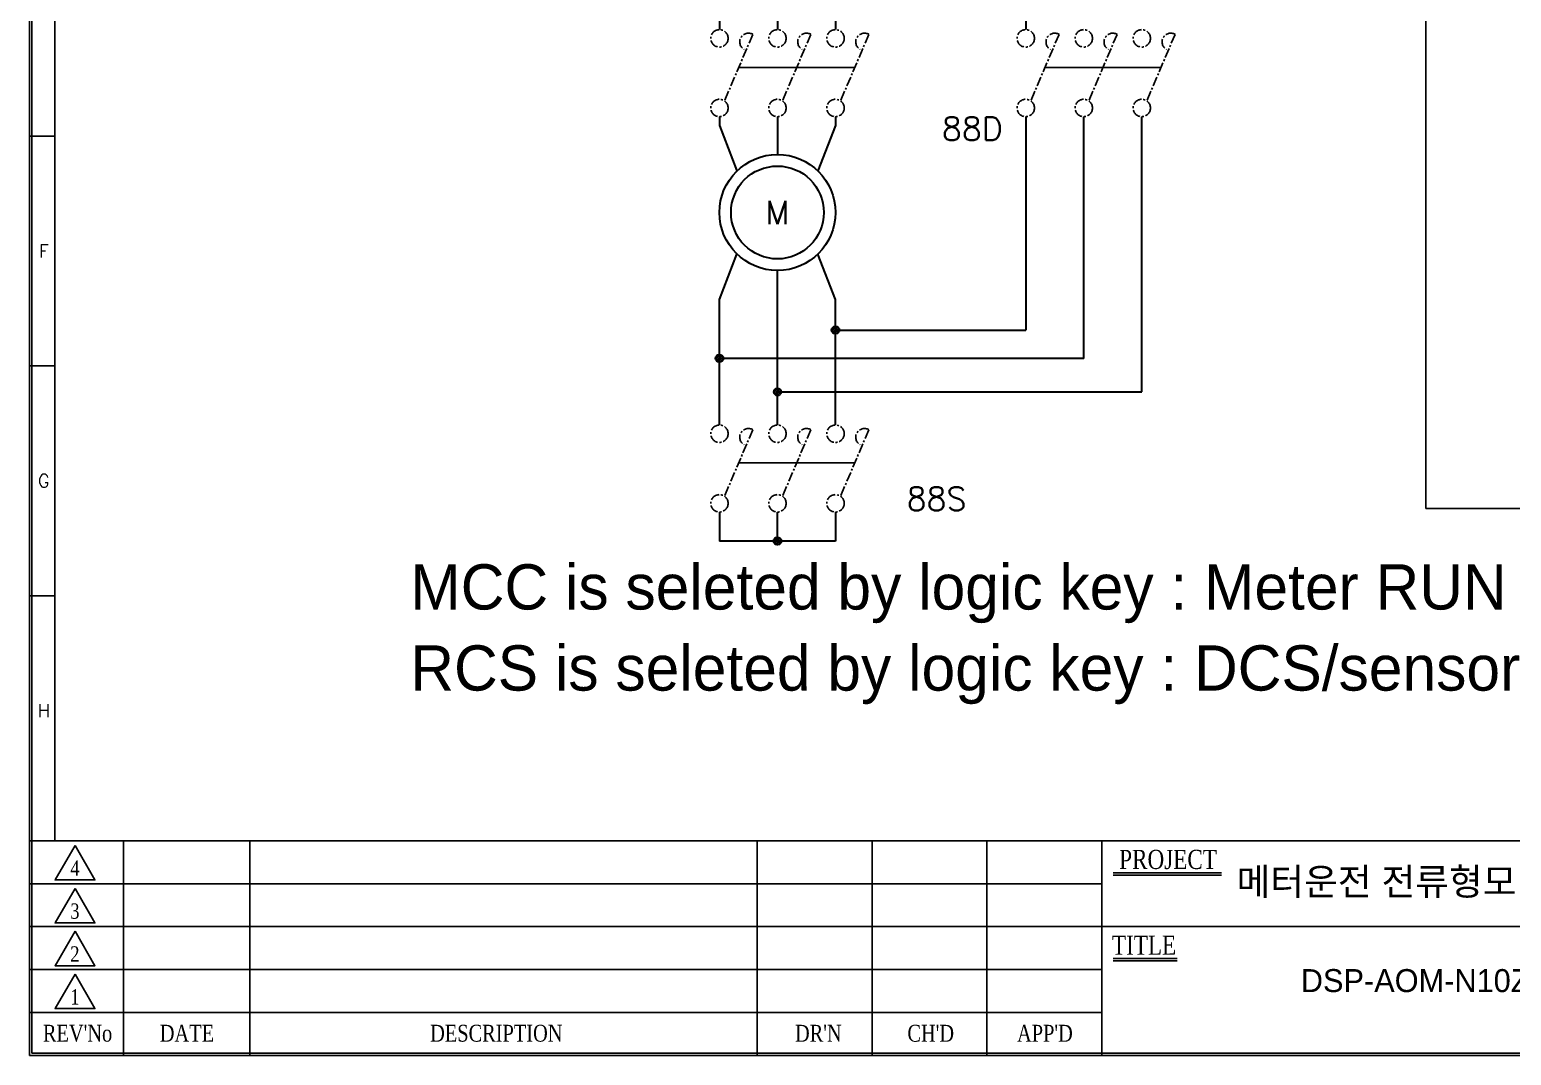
# Model space of a CAD drawing. Header units: millimetres. Extents: x 79 to 919, y 65 to 646.
# Drawn here: x 503.6 to 695.1, y 363.5 to 496 of the extents above; entities that cross this region are included whole.
import ezdxf
from ezdxf.enums import TextEntityAlignment as Align

# ---------------------------------------------------------------- set-up
doc = ezdxf.new("R2010")
doc.units = ezdxf.units.MM
doc.linetypes.add('CENTER', pattern=[2, 1.25, -0.25, 0.25, -0.25])
for name, color, linetype in [('1', 1, 'CENTER'), ('10', 1, 'Continuous'), ('20', 2, 'Continuous'), ('30', 3, 'Continuous'), ('40', 4, 'Continuous'), ('70', 7, 'Continuous'), ('ASHADE', 7, 'Continuous')]:
    doc.layers.add(name, color=color, linetype=linetype)
doc.styles.add('ghs', font='NGULIM.TTF')
doc.styles.add('SIMPLEX', font='SIMPLEX')
doc.styles.add('SS', font='batang.ttc', dxfattribs={"width": 0.8})

msp = doc.modelspace()

# ---------------------------------------------------------------- linework, layer by layer
at = {"color": 0, "lineweight": 30}
for p, q in [((600.235, 565.178), (600.235, 496.008)), ((592.735, 510.673), (592.735, 496.008)), ((607.735, 510.673), (607.735, 496.008)), ((592.735, 484.758), (592.735, 483.629)), ((600.235, 484.758), (600.235, 479.879)), ((607.735, 484.758), (607.735, 483.629)), ((592.735, 483.629), (595.004, 477.754)), ((607.735, 483.629), (605.466, 477.754)), ((592.735, 461.129), (595.004, 467.005)), ((607.735, 461.129), (605.466, 467.005)), ((600.235, 444.916), (600.235, 464.879)), ((592.735, 444.916), (592.735, 461.129)), ((607.735, 444.916), (607.735, 461.129)), ((607.735, 457.18), (632.326, 457.18)), ((639.826, 453.53), (592.735, 453.53)), ((600.235, 449.191), (647.326, 449.191)), ((592.735, 433.666), (592.735, 429.916)), ((600.235, 429.916), (600.235, 433.666)), ((607.735, 433.666), (607.735, 429.916)), ((607.735, 429.916), (592.735, 429.916))]:
    msp.add_line(p, q, dxfattribs=at)
at = {"color": 0, "linetype": 'Continuous'}
for p, q in [((595.234, 491.135), (610.171, 491.135)), ((634.824, 491.135), (649.761, 491.135)), ((595.234, 440.042), (610.171, 440.042))]:
    msp.add_line(p, q, dxfattribs=at)
at = {"color": 0, "lineweight": 30}
for radius in [7.5, 6]:
    msp.add_circle((600.235, 472.379), radius, dxfattribs=at)
at = {"layer": '1', "color": 0}
for p, q in [((597.048, 495.402), (593.42, 486.868)), ((604.548, 495.402), (600.92, 486.868)), ((612.048, 495.402), (608.42, 486.868)), ((636.638, 495.402), (633.01, 486.868)), ((644.138, 495.402), (640.51, 486.868)), ((651.638, 495.402), (648.01, 486.868)), ((597.048, 444.309), (593.42, 435.775)), ((604.548, 444.309), (600.92, 435.775)), ((612.048, 444.309), (608.42, 435.775))]:
    msp.add_line(p, q, dxfattribs=at)
for centre in [(592.735, 494.883), (600.235, 494.883), (607.735, 494.883), (632.326, 494.883), (639.826, 494.883), (647.326, 494.883), (592.735, 485.883), (600.235, 485.883), (607.735, 485.883), (632.326, 485.883), (639.826, 485.883), (647.326, 485.883), (592.735, 443.791), (600.235, 443.791), (607.735, 443.791), (592.735, 434.791), (600.235, 434.791), (607.735, 434.791)]:
    msp.add_circle(centre, 1.125, dxfattribs=at)
for centre in [(596.485, 494.428), (603.985, 494.428), (611.485, 494.428), (636.076, 494.428), (643.576, 494.428), (651.076, 494.428), (596.485, 443.335), (603.985, 443.335), (611.485, 443.335)]:
    msp.add_arc(centre, 1.125, 60, 240, dxfattribs=at)
at = {"layer": '10', "color": 7}
for p, q in [((643.651, 386.75), (657.618, 386.75)), ((643.651, 375.662), (651.904, 375.662))]:
    msp.add_line(p, q, dxfattribs=at)
for points in [[(509.431, 390.575), (506.859, 386.12), (512.003, 386.12)], [(509.431, 385.031), (506.859, 380.576), (512.003, 380.576)], [(509.431, 379.487), (506.859, 375.032), (512.003, 375.032)], [(509.431, 373.943), (506.859, 369.488), (512.003, 369.488)]]:
    msp.add_lwpolyline(points, close=True, dxfattribs=at)
at = {"layer": '20', "color": 7}
msp.add_line((506.834, 391.173), (506.834, 627.486), dxfattribs=at)
at = {"layer": '30', "color": 7}
for p, q in [((503.567, 482.253), (506.834, 482.253)), ((503.567, 452.553), (506.834, 452.553)), ((503.567, 422.853), (506.834, 422.853))]:
    msp.add_line(p, q, dxfattribs=at)
at = {"layer": '40', "color": 7}
for p, q in [((515.71, 391.173), (515.71, 363.453)), ((532.045, 391.173), (532.045, 363.453)), ((597.617, 391.173), (597.617, 363.453)), ((612.467, 391.173), (612.467, 363.453)), ((627.317, 391.173), (627.317, 363.453)), ((642.167, 391.173), (642.167, 363.453)), ((642.167, 385.629), (503.567, 385.629)), ((642.167, 380.085), (503.567, 380.085)), ((731.267, 380.085), (642.167, 380.085)), ((642.167, 374.541), (503.567, 374.541)), ((642.167, 368.997), (503.567, 368.997))]:
    msp.add_line(p, q, dxfattribs=at)
at = {"layer": '70', "color": 0, "lineweight": 30}
for p, q in [((632.326, 510.673), (632.326, 496.008)), ((632.326, 484.758), (632.326, 457.18)), ((639.826, 453.53), (639.826, 484.758)), ((647.326, 449.191), (647.326, 484.758)), ((607.241, 457.106), (607.735, 457.6)), ((607.247, 457.289), (607.265, 457.306)), ((607.282, 456.97), (607.309, 456.997)), ((607.309, 457.35), (607.397, 457.439)), ((607.35, 456.861), (607.735, 457.247)), ((607.353, 457.041), (607.441, 457.129)), ((607.441, 457.483), (607.53, 457.571)), ((607.441, 456.776), (607.486, 456.82)), ((607.486, 457.174), (607.574, 457.262)), ((607.53, 456.864), (607.618, 456.953)), ((607.556, 456.713), (607.735, 456.893)), ((607.574, 457.616), (607.627, 457.668)), ((607.618, 457.306), (607.707, 457.395)), ((607.662, 456.997), (607.735, 457.07)), ((607.707, 456.687), (607.735, 456.716)), ((607.735, 457.6), (607.81, 457.674)), ((607.735, 457.247), (608.054, 457.565)), ((607.735, 456.893), (608.022, 457.18)), ((607.735, 457.07), (607.751, 457.085)), ((607.735, 456.716), (607.795, 456.776)), ((607.751, 457.439), (607.839, 457.527)), ((607.795, 457.129), (607.846, 457.18)), ((607.839, 456.82), (607.928, 456.908)), ((607.846, 457.18), (607.883, 457.218)), ((607.883, 457.571), (607.946, 457.634)), ((607.906, 456.71), (608.205, 457.009)), ((607.928, 457.262), (608.016, 457.35)), ((607.972, 456.953), (608.06, 457.041)), ((608.022, 457.18), (608.202, 457.36)), ((608.06, 457.395), (608.14, 457.474)), ((608.104, 457.085), (608.193, 457.174)), ((592.241, 453.456), (592.735, 453.95)), ((592.574, 453.966), (592.627, 454.018)), ((592.735, 453.95), (592.81, 454.025)), ((592.883, 453.922), (592.946, 453.984)), ((592.247, 453.639), (592.265, 453.656)), ((592.282, 453.32), (592.309, 453.347)), ((592.309, 453.701), (592.397, 453.789)), ((592.35, 453.212), (592.735, 453.597)), ((592.353, 453.391), (592.441, 453.48)), ((592.441, 453.833), (592.53, 453.922)), ((592.441, 453.126), (592.486, 453.17)), ((592.486, 453.524), (592.574, 453.612)), ((592.53, 453.215), (592.618, 453.303)), ((592.556, 453.064), (592.735, 453.243)), ((592.618, 453.656), (592.707, 453.745)), ((592.662, 453.347), (592.735, 453.42)), ((592.707, 453.038), (592.735, 453.066)), ((592.735, 453.597), (593.054, 453.916)), ((592.735, 453.243), (593.022, 453.53)), ((592.735, 453.42), (592.751, 453.435)), ((592.735, 453.066), (592.795, 453.126)), ((592.751, 453.789), (592.839, 453.877)), ((592.795, 453.48), (592.846, 453.53)), ((592.839, 453.17), (592.928, 453.259)), ((592.846, 453.53), (592.883, 453.568)), ((592.906, 453.06), (593.205, 453.36)), ((592.928, 453.612), (593.016, 453.701)), ((592.972, 453.303), (593.06, 453.391)), ((593.022, 453.53), (593.202, 453.71)), ((593.06, 453.745), (593.14, 453.824)), ((593.104, 453.435), (593.193, 453.524)), ((599.741, 429.841), (600.235, 430.336)), ((599.747, 430.024), (599.765, 430.042)), ((599.782, 429.705), (599.809, 429.732)), ((599.809, 430.086), (599.897, 430.174)), ((599.85, 429.597), (600.235, 429.982)), ((599.853, 429.777), (599.941, 429.865)), ((599.941, 430.219), (600.03, 430.307)), ((599.941, 429.511), (599.986, 429.556)), ((599.986, 429.909), (600.074, 429.998)), ((600.03, 429.6), (600.118, 429.688)), ((600.056, 429.449), (600.235, 429.629)), ((600.074, 430.351), (600.127, 430.404)), ((600.118, 430.042), (600.207, 430.13)), ((600.162, 429.732), (600.235, 429.805)), ((600.207, 429.423), (600.235, 429.452)), ((600.235, 430.336), (600.31, 430.41)), ((600.235, 429.982), (600.554, 430.301)), ((600.235, 429.629), (600.522, 429.916)), ((600.235, 429.805), (600.251, 429.821)), ((600.235, 429.452), (600.295, 429.511)), ((600.251, 430.174), (600.339, 430.263)), ((600.295, 429.865), (600.346, 429.916)), ((600.339, 429.556), (600.428, 429.644)), ((600.346, 429.916), (600.383, 429.953)), ((600.383, 430.307), (600.446, 430.369)), ((600.406, 429.446), (600.705, 429.745)), ((600.428, 429.998), (600.516, 430.086)), ((600.472, 429.688), (600.56, 429.777)), ((600.522, 429.916), (600.702, 430.095)), ((600.56, 430.13), (600.64, 430.21)), ((600.604, 429.821), (600.693, 429.909))]:
    msp.add_line(p, q, dxfattribs=at)
at = {"layer": '70', "color": 0}
for p, q in [((599.741, 449.117), (600.235, 449.611)), ((599.747, 449.3), (599.765, 449.317)), ((599.782, 448.981), (599.809, 449.008)), ((599.809, 449.362), (599.897, 449.45)), ((599.85, 448.873), (600.235, 449.258)), ((599.853, 449.052), (599.941, 449.141)), ((599.941, 449.494), (600.03, 449.583)), ((599.941, 448.787), (599.986, 448.831)), ((599.986, 449.185), (600.074, 449.273)), ((600.03, 448.876), (600.118, 448.964)), ((600.056, 448.725), (600.235, 448.904)), ((600.074, 449.627), (600.127, 449.679)), ((600.118, 449.317), (600.207, 449.406)), ((600.162, 449.008), (600.235, 449.081)), ((600.207, 448.699), (600.235, 448.727)), ((600.235, 449.611), (600.31, 449.686)), ((600.235, 449.258), (600.554, 449.577)), ((600.235, 448.904), (600.522, 449.191)), ((600.235, 449.081), (600.251, 449.097)), ((600.235, 448.727), (600.295, 448.787)), ((600.251, 449.45), (600.339, 449.538)), ((600.295, 449.141), (600.346, 449.191)), ((600.339, 448.831), (600.428, 448.92)), ((600.346, 449.191), (600.383, 449.229)), ((600.383, 449.583), (600.446, 449.645)), ((600.406, 448.721), (600.705, 449.021)), ((600.428, 449.273), (600.516, 449.362)), ((600.472, 448.964), (600.56, 449.052)), ((600.522, 449.191), (600.702, 449.371)), ((600.56, 449.406), (600.64, 449.485)), ((600.604, 449.097), (600.693, 449.185))]:
    msp.add_line(p, q, dxfattribs=at)
at = {"layer": '70', "color": 7}
for p, q in [((503.567, 391.173), (879.767, 391.173)), ((643.651, 387.047), (657.618, 387.047)), ((643.651, 375.959), (651.904, 375.959))]:
    msp.add_line(p, q, dxfattribs=at)
for points in [[(879.767, 363.453), (503.567, 363.453), (503.567, 630.753), (879.767, 630.753)], [(879.47, 363.75), (503.864, 363.75), (503.864, 630.456), (879.47, 630.456)]]:
    msp.add_lwpolyline(points, close=True, dxfattribs=at)
at = {"layer": '70', "color": 0, "lineweight": 30}
for centre in [(607.735, 457.18), (592.735, 453.53), (600.235, 429.916)]:
    msp.add_circle(centre, 0.5, dxfattribs=at)
at = {"layer": '70', "color": 0}
msp.add_circle((600.235, 449.191), 0.5, dxfattribs=at)
at = {"layer": 'ASHADE', "color": 0, "linetype": 'ByBlock', "lineweight": 25, "ltscale": 2}
for q in [(684.041, 579.566), (787.436, 434.118)]:
    msp.add_line((684.041, 434.118), q, dxfattribs=at)

# ---------------------------------------------------------------- texts
at = {"color": 0, "linetype": 'Continuous', "style": 'SIMPLEX'}
for s, p in [(' 88D', (619.446, 481.705)), (' 88S', (614.884, 433.883))]:
    msp.add_text(s, height=3, dxfattribs=at).set_placement(p)
msp.add_text('M', height=3, dxfattribs=at).set_placement((600.235, 472.379), align=Align.MIDDLE)
at = {"layer": '30', "color": 7, "style": 'SIMPLEX'}
for s, p in [('F', (505.398, 467.403)), ('G', (505.398, 437.703)), ('H', (505.398, 408.003))]:
    msp.add_text(s, height=1.683, dxfattribs=at).set_placement(p, align=Align.MIDDLE)
at = {"layer": '40', "color": 7, "style": 'SS', "width": 0.8}
for s, height, p in [('4', 1.98, (509.418, 386.654)), ('3', 1.98, (509.418, 381.11)), ('2', 1.98, (509.418, 375.566)), ('1', 1.98, (509.418, 370.022)), ("REV'No", 2.178, (509.764, 365.226)), ('DATE', 2.178, (523.899, 365.226)), ('DESCRIPTION', 2.178, (563.891, 365.226)), ("DR'N", 2.178, (605.516, 365.22)), ("CH'D", 2.178, (620.048, 365.22)), ("APP'D", 2.178, (634.807, 365.22))]:
    msp.add_text(s, height=height, dxfattribs=at).set_placement(p, align=Align.CENTER)
at = {"layer": '70', "color": 7, "style": 'SS', "width": 0.8}
for s, p in [('PROJECT', (650.728, 387.538)), ('TITLE', (647.624, 376.45))]:
    msp.add_text(s, height=2.475, dxfattribs=at).set_placement(p, align=Align.CENTER)
at = {"layer": 'ASHADE', "color": 0, "linetype": 'ByBlock', "lineweight": 25, "ltscale": 2, "style": 'ghs'}
for s, p in [('MCC is seleted by logic key : Meter RUN / C-M is close, open in trip', (552.776, 421.067)), ('RCS is seleted by logic key : DCS/sensor RUN / C-R is close, open in trip', (552.776, 410.59))]:
    msp.add_text(s, height=5.85, dxfattribs=at).set_placement(p)
at = {"layer": 'ASHADE', "ltscale": 2, "style": 'ghs'}
for s, height, p in [('메터운전 전류형모터보호계전기', 3.4749, (659.589, 384.164)), ('DSP-AOM-N10Z7 / N70Z7', 2.97, (667.884, 371.629))]:
    msp.add_text(s, height=height, dxfattribs=at).set_placement(p)

doc.saveas('drawing.dxf')
